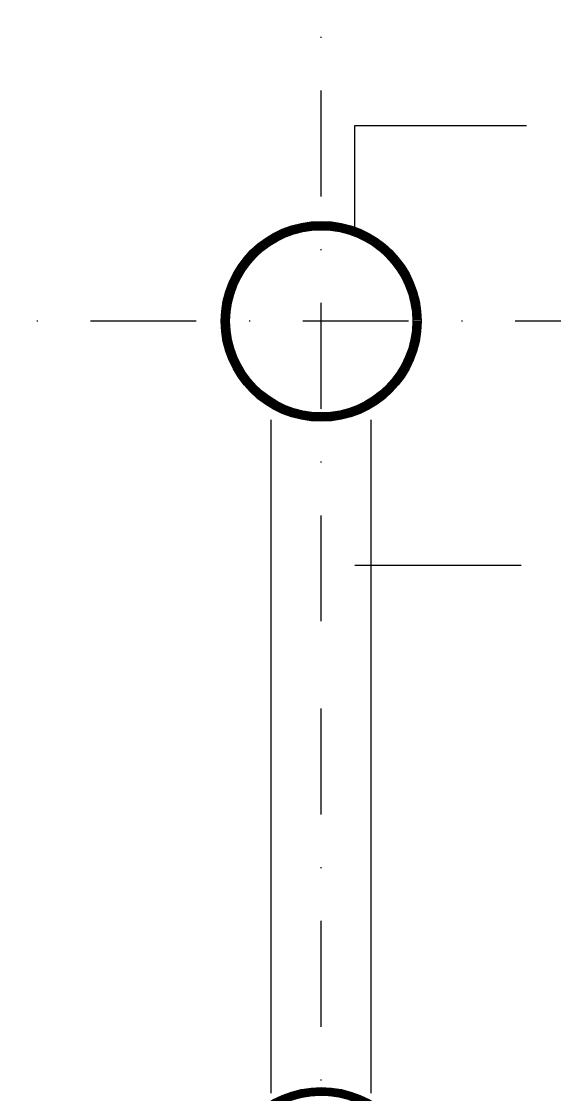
# Model space of a CAD drawing. Extents: x 386248 to 427517, y 4539405 to 4542296.
# Drawn here: x 415260.5 to 415324.5, y 4540777.5 to 4540906.3 of the extents above; entities that cross this region are included whole.
import ezdxf

# ---------------------------------------------------------------- set-up
doc = ezdxf.new("R2010")
doc.units = 0
doc.linetypes.add('DASHDOT', pattern=[25.399999999999995, 12.7, -6.349999999999998, 0, -6.349999999999998])

msp = doc.modelspace()

# ---------------------------------------------------------------- linework, layer by layer
at = {"linetype": 'DASHDOT'}
for p, q in [((415296.4571270181, 4540834.295026172), (415296.4571270174, 4540906.295026172)), ((415332.4571270176, 4540870.295026174), (415260.4571270178, 4540870.295026172)), ((415296.4571270209, 4540530.59256775), (415296.4571270182, 4540829.295026172))]:
    msp.add_line(p, q, dxfattribs=at)
for p, q in [((415307.4571270178, 4540870.295026172), (415308.4571270176, 4540870.295026172)), ((415290.4571270184, 4540777.608734669), (415290.4571270177, 4540858.462866605)), ((415302.4571270182, 4540777.608734669), (415302.4571270177, 4540858.462866605)), ((415320.4505757532, 4540840.985954772), (415300.475438242, 4540840.985954772))]:
    msp.add_line(p, q)
msp.add_lwpolyline([(415300.5113234623, 4540881.58942705), (415300.5113234623, 4540893.811209955), (415321.1203731928, 4540893.811209955)])
at = {"const_width": 1}
for points in [[(415307.9566337901, 4540870.401534346, 431.8847931032346), (415307.9571270178, 4540870.295026172, 2.414213562374174)], [(415307.956633791, 4540766.401534346, 431.8847931032346), (415307.9571270187, 4540766.295026172, 2.414213562374174)]]:
    msp.add_lwpolyline(points, format="xyb", dxfattribs=at)
for centre, radius in [((415296.4571270178, 4540870.295026172), 11.99999999999909), ((415296.4571270178, 4540870.295026172), 10.99999999999909), ((415296.4571270188, 4540766.295026172), 11.99999999999909)]:
    msp.add_circle(centre, radius)

doc.saveas('drawing.dxf')
